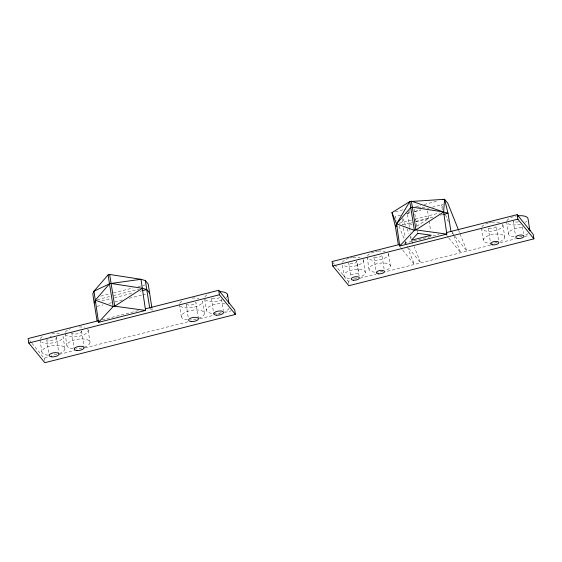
<?xml version="1.0" encoding="UTF-8"?>
<svg xmlns="http://www.w3.org/2000/svg" width="562" height="562" viewBox="0 0 562 562"><rect width="100%" height="100%" fill="white"/><g stroke="black" fill="none" stroke-linecap="round" stroke-linejoin="round"><path stroke-width="0.42" stroke-dasharray="2.81 2.11" d="M409.396 226.907L407.317 213.279L410.218 210.153M416.73 226.219L428.757 218.534L415.508 221.892M395.346 211.762L405.532 209.183M415.711 206.605L420.805 205.313M424.198 204.456L437.777 201.013M407.317 213.279L410.625 212.436M414.763 211.389L420.559 209.921M400.678 215.197L395.191 216.588L396.814 220.648M406.474 213.736L410.646 212.675M414.819 211.621L420.664 210.139M427.338 208.453L429.01 208.031M432.347 207.181L443.095 204.463M100.76 296.118L110.089 293.757M113.475 292.9L132.976 287.969M138.062 286.676L144.848 284.962M97.31 299.679L110.061 296.455M113.461 295.591L138.955 289.142M399.076 223.247L411.686 220.051M415.044 219.201L439.421 213.026M402.181 224.849L411.517 222.482M415.761 221.407L434.433 216.679M440.369 215.176L442.919 214.529M101.806 300.93L111.135 298.57M114.529 297.712L132.33 293.209M139.959 291.278L141.659 290.849M412.199 222.728L408.89 223.571L412.023 224.631M97.05 306.381L102.979 304.885M108.916 303.382L111.459 302.735M114.852 301.878L123.331 299.736M129.267 298.232L141.982 295.015M142.832 294.797L146.218 293.94M102.214 319.778L138.666 310.547M404.282 243.269L439.07 234.445M350.681 274.966L358.521 272.977L356.687 261.007M31.964 343.298L44.117 358.219L49.224 356.926M59.431 354.334L74.753 350.456M84.96 347.871L187.926 321.794M199.84 318.773L213.455 315.324M218.562 314.032L220.262 313.603M224.519 312.521L231.326 310.8M334.769 264.8L348.145 281.225L350.512 280.628M360.073 278.211L375.971 274.179M490.352 245.208L384.331 272.064M500.37 242.672L515.431 238.857M524.536 236.553L529.271 235.352M417.91 206.978L421.282 207.441M422.125 207.554L426.34 208.13M452.052 232.794L466.987 251.13L459.828 233.286M446.649 235.45L448.272 237.445M448.813 238.105L460.714 252.717L452.255 231.628M408.75 248.256L420.65 262.861L414.145 246.641M400.558 247.491L402.216 249.528M402.771 250.202L414.384 264.47L407.879 248.235M332.641 262.187L334.235 264.147M149.682 307.751L151.824 310.386M29.758 340.586L31.416 342.616M458.529 230.041L459.505 232.471M442.505 207.294L441.528 204.863L442.315 209.991M445.427 214.593L448.357 221.892M402.764 218.246L406.663 227.982M406.993 228.79L408.939 233.659M410.246 236.904L411.546 240.15M411.869 240.958L413.822 245.826M399.09 226.324L403.973 238.499M405.272 241.744L407.548 247.428M427.577 210.82L429.01 220.206M429.136 221.042L430.541 230.209M414.096 208.987L416.976 227.807M417.461 230.989L417.707 232.577M409.529 227.736L410.295 232.745M410.801 236.075L411.061 237.747M402.118 219.278L402.905 224.407M403.425 227.828L404.998 238.091M405.525 241.512L406.045 244.934M348.145 281.225L348.489 283.473M151.972 308.475L152.232 310.189M522.491 226.669L523.552 233.602M513.232 220.894L515.487 235.626M506.622 221.828L508.455 233.806M502.941 225.158L504.774 237.129M498.452 239.96L496.33 226.093A4.138 1.679 -8.7 0 1 492.902 228.256A4.138 1.679 -8.7 0 1 488.308 227.666M488.266 228.123L490.387 241.983M481.522 228.186L483.355 240.164M388.581 254.122L390.414 266.1M384.092 268.924L381.97 255.064A4.138 1.679 -8.7 0 1 379.062 257.108A4.138 1.679 -8.7 0 1 374.39 256.982M373.906 257.087L375.894 270.083M367.162 257.157L368.988 269.128M363.481 260.487L365.314 272.458M359.118 276.146L356.863 261.421A4.138 1.679 -8.7 0 1 353.962 263.466A4.138 1.679 -8.7 0 1 349.29 263.339M348.672 262.58L350.793 276.441M342.321 265.222L343.888 275.485M221.561 299.377L223.29 310.645M211.333 298.169L213.722 313.765M204.716 299.096L206.416 310.21M204.378 313.308L202.545 301.337A11.647 4.721 -8.7 0 1 192.907 307.428A11.647 4.721 -8.7 0 1 179.981 305.763M198.449 318.731L195.934 302.272A4.967 2.009 -8.7 0 1 191.825 304.871A4.967 2.009 -8.7 0 1 186.31 304.161M186.233 304.527L188.221 317.523M179.482 304.597L181.315 316.568M88.185 330.301L90.018 342.272M81.567 331.236L84.089 347.702M71.739 332.627L74.254 349.093M65.122 333.561L66.955 345.539M64.911 348.63L63.084 336.659A11.647 4.721 -8.7 0 1 54.914 342.42A11.647 4.721 -8.7 0 1 41.764 342.061M56.467 337.593L58.989 354.06M46.765 339.855L49.154 355.451M44.117 358.219L44.461 360.46M40.021 339.919L41.855 351.896M47.96 355.156A11.647 4.721 -8.7 0 1 44.3 348.482A11.647 4.721 -8.7 0 1 61.968 345.981A11.647 4.721 -8.7 0 1 59.488 353.526M56.748 354.39A11.647 4.721 -8.7 0 1 51.514 355.205M40.309 338.647A11.647 4.721 -8.7 0 1 43.119 336.111M51.915 333.484A11.647 4.721 -8.7 0 1 59.424 333.807M56.256 337.095A4.967 2.009 -8.7 0 1 52.99 340.052A4.967 2.009 -8.7 0 1 46.843 339.483M50.116 336.526A4.967 2.009 -8.7 0 1 51.388 336.28M179.777 303.325A11.647 4.721 -8.7 0 1 182.587 300.789M192.134 298.085A11.647 4.721 -8.7 0 1 198.892 298.478M187.42 319.834A11.647 4.721 -8.7 0 1 183.76 313.16A11.647 4.721 -8.7 0 1 201.428 310.66A11.647 4.721 -8.7 0 1 198.955 318.204M196.208 319.068A11.647 4.721 -8.7 0 1 190.244 319.911M87.686 329.135A11.647 4.721 -8.7 0 1 80.015 336.062A11.647 4.721 -8.7 0 1 65.621 334.727M65.417 332.29A11.647 4.721 -8.7 0 1 70.545 328.665M79.256 326.958A11.647 4.721 -8.7 0 1 84.532 327.449M81.357 330.737A4.967 2.009 -8.7 0 1 78.09 333.695A4.967 2.009 -8.7 0 1 71.95 333.125M73.06 348.798A11.647 4.721 -8.7 0 1 69.4 342.125A11.647 4.721 -8.7 0 1 87.068 339.624A11.647 4.721 -8.7 0 1 84.588 347.168M81.848 348.033A11.647 4.721 -8.7 0 1 75.877 348.876M219.714 297.537A4.967 2.009 -8.7 0 1 211.41 297.804M229.191 308.229A11.647 4.721 -8.7 0 1 224.884 311.51M221.309 312.711A11.647 4.721 -8.7 0 1 206.711 308.938A11.647 4.721 -8.7 0 1 225.826 304.098M227.357 296.251A11.647 4.721 -8.7 0 1 226.296 297.551M222.222 299.876A11.647 4.721 -8.7 0 1 205.081 299.406M204.877 296.968A11.647 4.721 -8.7 0 1 209.183 293.68M528.147 233.56A10.819 4.384 -8.7 0 1 524.838 235.323M522.288 236.124A10.819 4.384 -8.7 0 1 517.426 236.876M514.125 236.834A10.819 4.384 -8.7 0 1 509.495 231.607A10.819 4.384 -8.7 0 1 523.362 227.68M526.791 221.189A10.819 4.384 -8.7 0 1 525.161 222.341M520.454 224.154A10.819 4.384 -8.7 0 1 507.079 222.91M506.896 220.648A10.819 4.384 -8.7 0 1 516.274 216.047M518.529 221.786A4.138 1.679 -8.7 0 1 513.408 221.309M363.017 259.405A10.819 4.384 -8.7 0 1 357.207 265.461A10.819 4.384 -8.7 0 1 343.677 265.503M342.328 262.328A10.819 4.384 -8.7 0 1 349.641 258.162M350.316 258A10.819 4.384 -8.7 0 1 352.402 257.621M353.105 257.529A10.819 4.384 -8.7 0 1 360.087 257.832M349.557 278.52A10.819 4.384 -8.7 0 1 346.164 272.317A10.819 4.384 -8.7 0 1 362.574 269.999A10.819 4.384 -8.7 0 1 360.27 277.003M357.053 277.965A10.819 4.384 -8.7 0 1 353.561 278.506M374.664 272.163A10.819 4.384 -8.7 0 1 371.264 265.959A10.819 4.384 -8.7 0 1 387.675 263.641A10.819 4.384 -8.7 0 1 385.37 270.645M382.827 271.453A10.819 4.384 -8.7 0 1 377.285 272.233M388.124 253.048A10.819 4.384 -8.7 0 1 380.994 259.475A10.819 4.384 -8.7 0 1 367.618 258.239M367.429 255.97A10.819 4.384 -8.7 0 1 374.749 251.804M375.423 251.643A10.819 4.384 -8.7 0 1 377.502 251.263M378.205 251.172A10.819 4.384 -8.7 0 1 385.188 251.474M497.187 242.482A10.819 4.384 -8.7 0 1 483.411 239.51A10.819 4.384 -8.7 0 1 499.379 234.122A10.819 4.384 -8.7 0 1 500.503 241.365M502.484 224.076A10.819 4.384 -8.7 0 1 495.354 230.511A10.819 4.384 -8.7 0 1 481.978 229.268M481.789 227.006A10.819 4.384 -8.7 0 1 488.448 223.016M489.109 222.84A10.819 4.384 -8.7 0 1 491.167 222.404M491.869 222.299A10.819 4.384 -8.7 0 1 499.548 222.51"/><path stroke-width="0.84" d="M442.87 199.728L444.563 199.292L443.622 211.965L446.818 234.115L399.758 246.037L396.554 223.887L391.953 212.626L409.782 201.568L444.563 199.292L447.802 203.268L458.206 229.226M151.838 307.625L148.242 284.105L145.368 280.586L140.985 279.3L111.051 283.452L109.485 283.845L95.336 300.178L94.177 302.862L97.128 321.064M108.094 274.874L109.485 283.845L93.966 291.2L98.54 322.335L145.558 310.435L140.985 279.3L109.66 274.474L108.094 274.874L93.966 291.2L92.807 293.884L94.177 302.862L95.877 302.433M98.54 322.335L113.159 306.592L114.725 306.192L142.355 288.285L146.745 289.563L149.611 293.083M399.758 246.037L414.377 230.294L415.943 229.9L443.622 211.965L448.005 213.244L450.949 231.432L446.706 232.513M397.095 226.142L395.395 226.57L398.346 244.772L332.107 261.534L332.795 266.023L348.833 285.721L533.9 238.843L533.212 234.354L517.173 214.663L450.949 231.432M443.762 214.319L448.005 213.244L444.563 199.292M142.502 290.631L146.745 289.563L145.368 280.586M98.821 320.635L28.1 338.549L28.788 343.038L44.805 362.708L235.415 314.425L234.726 309.936L218.716 290.273L145.446 308.826M398.346 244.772L400.039 244.344M28.788 343.038L219.398 294.762L235.415 314.425M332.795 266.023L517.862 219.152L533.9 238.843M446.818 234.115L415.943 229.9L411.349 201.175L443.622 211.965L412.269 207.16L410.696 207.554L396.554 223.887L395.395 226.57L391.953 212.626M145.558 310.435L114.725 306.192L109.66 274.474M111.051 283.452L142.355 288.285M95.336 300.178L113.159 306.592L109.485 283.845M146.745 289.563L149.682 307.751M517.173 214.663L517.862 219.152M227.645 294.98L228.959 303.529M218.716 290.273L219.398 294.762M219.447 291.622A11.647 4.721 -8.7 0 1 227.357 296.251M517.665 215.85A10.819 4.384 -8.7 0 1 528.041 218.801L529.875 230.771A10.819 4.384 -8.7 0 0 528.259 228.79M409.782 201.568L396.554 223.887L414.377 230.294L409.782 201.568M417.826 233.37L411.44 240.248L431.307 235.218L417.826 233.37M216.321 315.163A4.967 2.009 -8.7 0 0 223.55 312.374A4.967 2.009 -8.7 0 0 216.033 311.678A4.967 2.009 -8.7 0 0 216.321 315.163M191.22 321.52A4.967 2.009 -8.7 0 0 198.449 318.731A4.967 2.009 -8.7 0 0 190.932 318.036A4.967 2.009 -8.7 0 0 191.22 321.52M51.76 356.842A4.967 2.009 -8.7 0 0 58.989 354.06A4.967 2.009 -8.7 0 0 51.465 353.358A4.967 2.009 -8.7 0 0 51.76 356.842M76.861 350.484A4.967 2.009 -8.7 0 0 84.089 347.702A4.967 2.009 -8.7 0 0 76.573 347A4.967 2.009 -8.7 0 0 76.861 350.484M517.925 238.52A4.138 1.679 -8.7 0 0 523.953 236.202A4.138 1.679 -8.7 0 0 517.679 235.618A4.138 1.679 -8.7 0 0 517.925 238.52M353.358 280.199A4.138 1.679 -8.7 0 0 359.385 277.881A4.138 1.679 -8.7 0 0 353.119 277.298A4.138 1.679 -8.7 0 0 353.358 280.199M492.825 244.877A4.138 1.679 -8.7 0 0 498.845 242.559A4.138 1.679 -8.7 0 0 492.579 241.976A4.138 1.679 -8.7 0 0 492.825 244.877M378.458 273.842A4.138 1.679 -8.7 0 0 384.485 271.523A4.138 1.679 -8.7 0 0 378.219 270.94A4.138 1.679 -8.7 0 0 378.458 273.842"/></g></svg>
